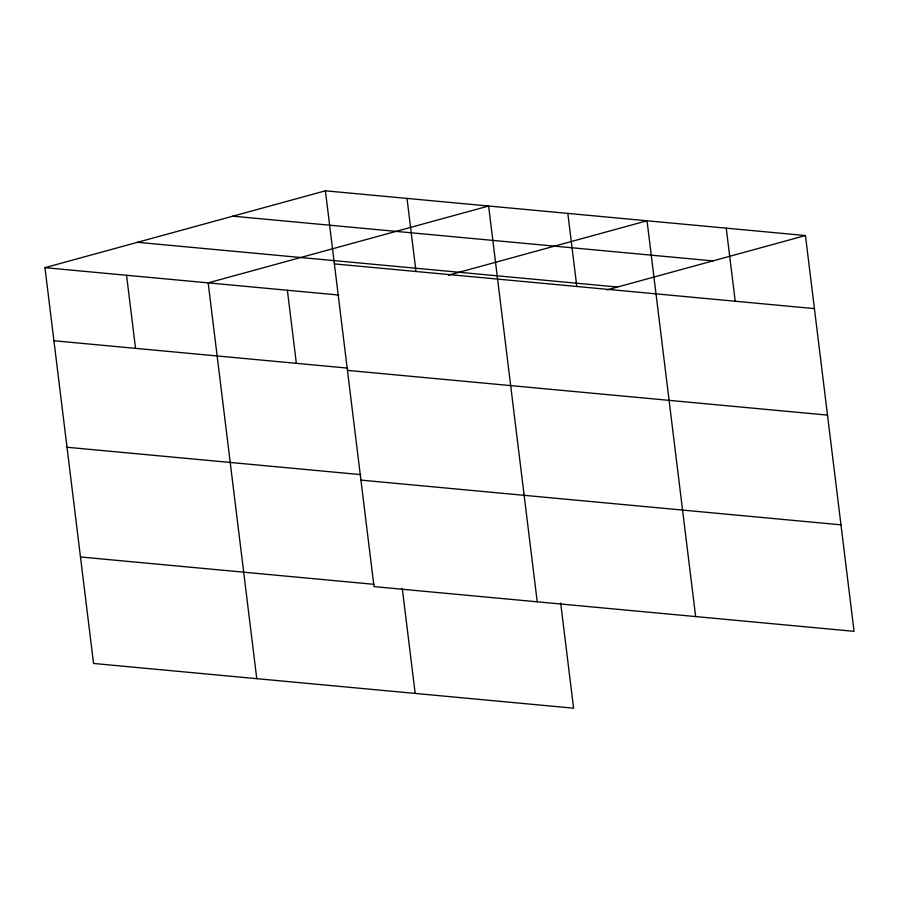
<?xml version="1.0" encoding="UTF-8"?>
<svg xmlns="http://www.w3.org/2000/svg" width="899" height="899" viewBox="0 0 899 899"><rect width="100%" height="100%" fill="white"/><g stroke="black" fill="none" stroke-linecap="round" stroke-linejoin="round"><path stroke-width="1.35" d="M560.684 603.083L573.596 708.187L93.552 663.462L44.95 267.666L325.404 190.813L805.448 235.538L854.05 631.334L374.006 586.609L325.404 190.813M448.399 275.206L647.033 220.772L695.635 616.568M606.814 289.972L805.448 235.538M232.852 216.176L712.896 260.901M137.502 242.303L617.546 287.028M334.383 263.89L814.427 308.615M44.95 267.666L338.788 295.041M53.929 340.755L347.767 368.129M347.452 370.388L827.507 415.113M66.998 447.252L360.836 474.627M360.926 480.111L840.97 524.836M80.472 556.975L374.31 584.35M726.246 228.155L735.213 301.244M567.831 213.389L576.798 286.478M537.22 601.813L488.618 206.017L208.163 282.87L256.766 678.678M407.011 198.409L415.99 271.498M402.269 588.317L415.181 693.432M287.377 290.253L296.344 363.342M126.557 275.274L135.535 348.351"/></g></svg>
